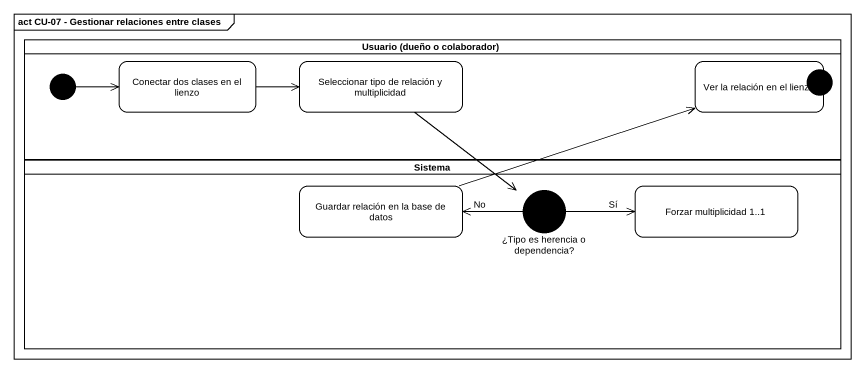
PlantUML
@startuml
mainframe act CU-07 - Gestionar relaciones entre clases
hide empty description
state "Usuario (dueño o colaborador)" as Usuario_dueño_o_colaborador <<partition>> {
  state junction1 <<choice>>
  state "Conectar dos clases en el lienzo" as Conectar_dos_clases_en_el
  state "Seleccionar tipo de relación y multiplicidad" as Seleccionar_tipo_de
  state "Ver la relación en el lienzo" as Ver_la_relación_en_el_lienzo
  state junction2 <<choice>>
}
state Sistema <<partition>> {
  state "Guardar relación en la base de datos" as Guardar_relación_en_la_base
  state "¿Tipo es herencia o dependencia?" as Tipo_es_herencia_o <<choice>>
  state "Forzar multiplicidad 1..1" as Forzar_multiplicidad_1_1
}
junction1 -right-> Conectar_dos_clases_en_el
Conectar_dos_clases_en_el -right-> Seleccionar_tipo_de
Seleccionar_tipo_de --> Tipo_es_herencia_o
Ver_la_relación_en_el_lienzo -right-> junction2
Guardar_relación_en_la_base -right-> Ver_la_relación_en_el_lienzo
Tipo_es_herencia_o -left-> Guardar_relación_en_la_base : No
Tipo_es_herencia_o -right-> Forzar_multiplicidad_1_1 : Sí
Forzar_multiplicidad_1_1 -left-> Guardar_relación_en_la_base
@enduml
